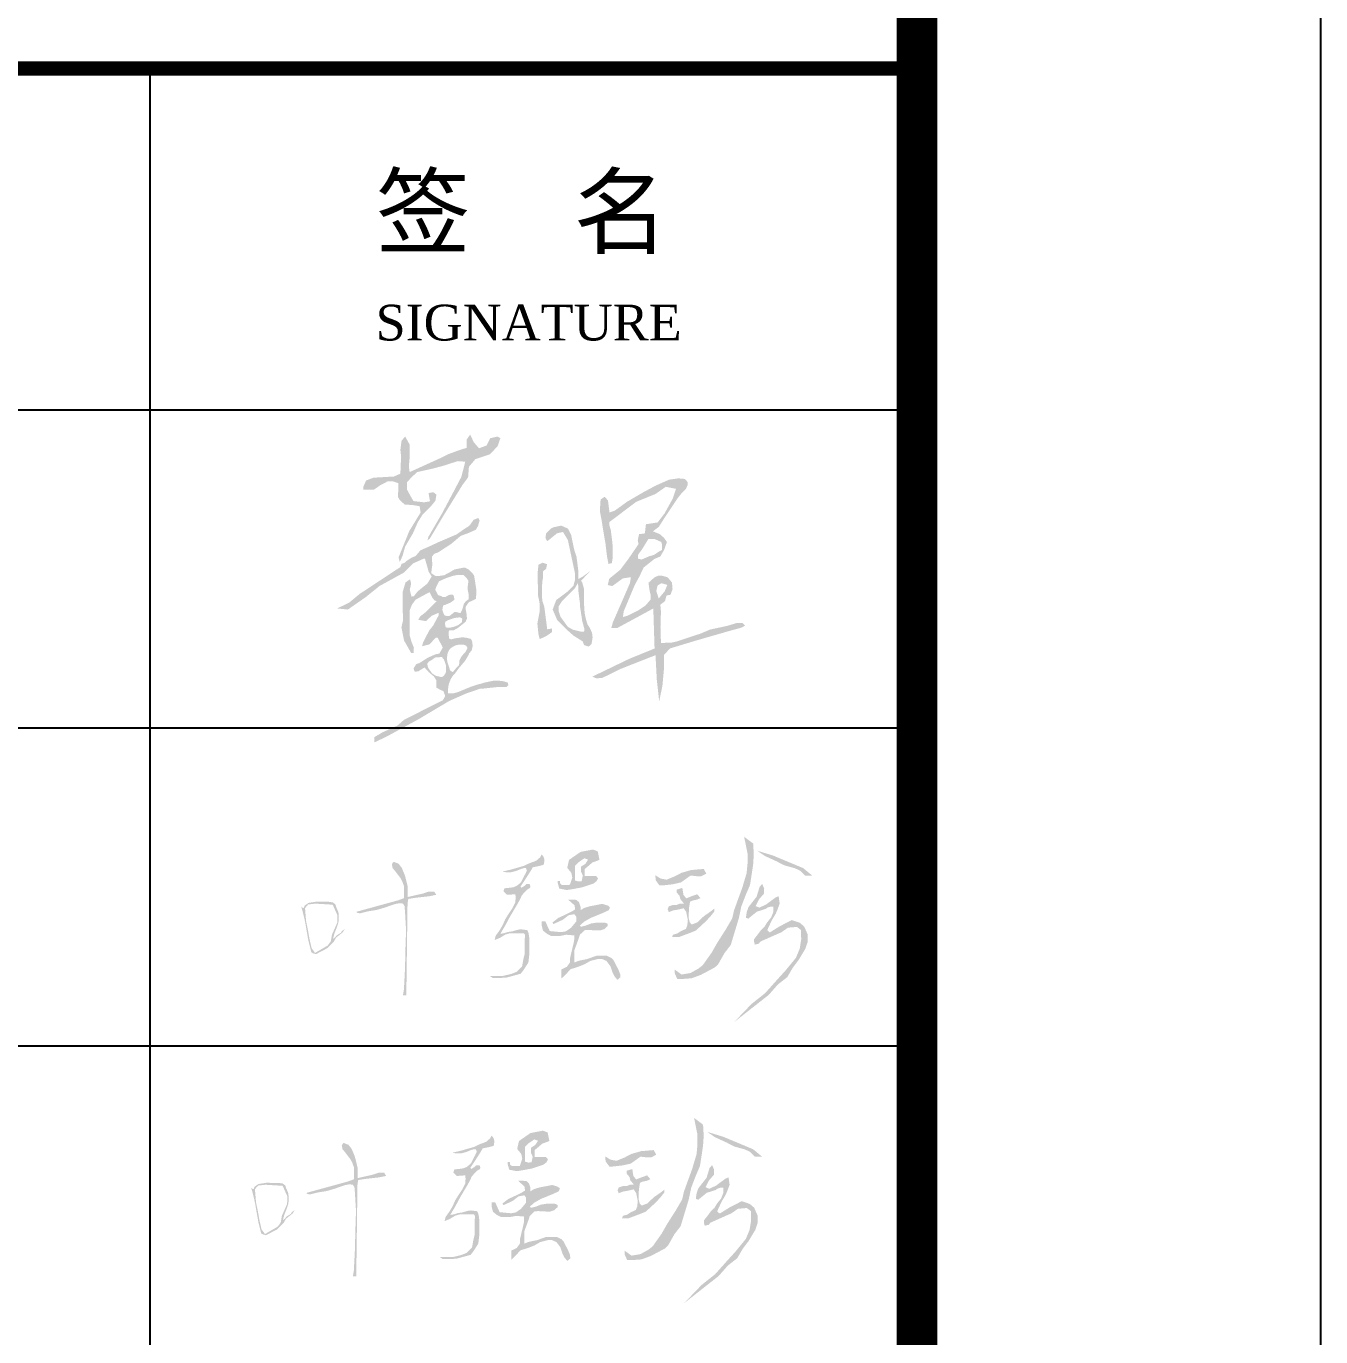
# Model space of a CAD drawing. Extents: x 962303 to 1579583, y -174742 to 224716.
# Drawn here: x 1418624 to 1423433, y -96613 to -91747 of the extents above; entities that cross this region are included whole.
import ezdxf

# ---------------------------------------------------------------- set-up
doc = ezdxf.new("R2010")
doc.units = 0
doc.header["$LTSCALE"] = 1000
doc.header["$MEASUREMENT"] = 0
for name, color, linetype in [('HATCH', 254, 'Continuous'), ('PUB_TEXT', 7, 'Continuous'), ('PUB_TITLE', 4, 'Continuous')]:
    doc.layers.add(name, color=color, linetype=linetype)
doc.styles.add('GHF', font='times.ttf')
doc.styles.add('STYLE1', font='simhei.ttf', dxfattribs={"width": 0.8})

msp = doc.modelspace()

# ---------------------------------------------------------------- hatches: boundary and pattern name
at = {"layer": 'HATCH'}
h = msp.add_hatch(color=256, dxfattribs=at)
h.paths.add_polyline_path([(1420964.8, -93843.7), (1420973.7, -93871.5), (1420995.8, -93844.8), (1421005.8, -93821.1), (1420983.7, -93814.8), (1420969.5, -93823.2)], flags=16)
h.paths.add_polyline_path([(1420959.1, -93650.8), (1420935.8, -93649.9), (1420911.6, -93689.3), (1420896.4, -93709.9), (1420896.4, -93723.3), (1420909.8, -93726.9), (1420922.4, -93721.5), (1420938.9, -93714.4), (1420955.5, -93709.9), (1420976.1, -93696.4), (1420985.9, -93691.1), (1420985.9, -93670.5), (1420983.2, -93661.6)], flags=16)
h.paths.add_polyline_path([(1420810.1, -93545.5), (1420790.9, -93552.2), (1420785.3, -93507.8), (1420773, -93493.6), (1420757.8, -93504), (1420755, -93546.5), (1420761.6, -93581.5), (1420769.2, -93628.8), (1420775.8, -93666.6), (1420781.5, -93714.8), (1420787.1, -93743.2), (1420799.4, -93740.3), (1420803.2, -93718.6), (1420803.2, -93681.7), (1420800.4, -93654.3), (1420795.7, -93617.4), (1420790, -93597.6), (1420790.9, -93587.2), (1420890.3, -93512.5), (1420962.1, -93483.2), (1421000, -93456.7), (1421037.8, -93464.3), (1421025.5, -93501.2), (1420995.2, -93556), (1420969.7, -93589.1), (1420926.2, -93595.7), (1420922.4, -93629.7), (1420900.7, -93632.6), (1420895.9, -93655.2), (1420898.8, -93669.4), (1420861.9, -93723.3), (1420830.7, -93764.9), (1420790, -93798), (1420784.3, -93821.6), (1420801.3, -93825.4), (1420840.1, -93797), (1420870.4, -93792.3), (1420866.6, -93815), (1420803.2, -93960.6), (1420797.6, -93981.3), (1420819.3, -93981.3), (1420953.6, -93908.6), (1420958.3, -94057.2), (1420864.6, -94095.3), (1420742.7, -94154.1), (1420727.1, -94161.6), (1420741.8, -94167.9), (1420763.8, -94166.5), (1420832.5, -94132.8), (1420961.8, -94082), (1420966.6, -94172.7), (1420975.5, -94253.3), (1420987.4, -94196.2), (1420993.8, -94127.1), (1420993.8, -94080.8), (1421015.4, -94057), (1421111.5, -94027.9), (1421231.3, -93993.4), (1421282, -93979.4), (1421294.9, -93971.8), (1421284.1, -93962.1), (1421264.7, -93962.1), (1421229.1, -93972.9), (1421164.4, -93986.9), (1421128.7, -94002), (1421085.6, -94016), (1421040.2, -94031.1), (1421020.8, -94035.5), (1420982, -94036.5), (1420980.3, -93977.2), (1420982, -93920.1), (1420979.8, -93894.2), (1420997.1, -93881.2), (1421002.5, -93860.7), (1421017.6, -93857.5), (1421025.1, -93837), (1421023, -93812.2), (1421006.8, -93792.8), (1420984.1, -93786.3), (1420973.3, -93786.3), (1420958.2, -93792.8), (1420935.6, -93813.3), (1420939.9, -93842.4), (1420944.2, -93860.7), (1420944.2, -93874.8), (1420924.8, -93897.4), (1420898.9, -93914.7), (1420861.1, -93934.1), (1420840.6, -93940.6), (1420843.8, -93919), (1420884.3, -93822.2), (1420902.9, -93788), (1420917.6, -93756.6), (1420958.8, -93723.8), (1420979.1, -93716.1), (1420994.5, -93689.7), (1421004.2, -93661.6), (1420992.8, -93645.8), (1420977.8, -93632.6), (1420952.3, -93622), (1420974.3, -93605.3), (1420992.6, -93576.4), (1421019.9, -93535.5), (1421043.4, -93500), (1421056.9, -93482.9), (1421074.7, -93464.4), (1421081.1, -93450.2), (1421081.1, -93438.9), (1421070.4, -93427.5), (1421047, -93425.4), (1421012.1, -93430.3), (1420986.5, -93441.7), (1420960.9, -93453.1), (1420916.1, -93477.2), (1420890.5, -93492.2), (1420856.6, -93511.9), (1420827.9, -93532.7)])
h.paths.add_polyline_path([(1420673.1, -93814.6), (1420662.1, -93833.8), (1420630.7, -93865.2), (1420613.9, -93882), (1420602.2, -93900.4), (1420602.2, -93919.5), (1420609, -93939.6), (1420624.5, -93960.8), (1420636.1, -93976.7), (1420654.5, -93987.2), (1420683.9, -93994.4), (1420696.3, -93994.4), (1420697.9, -93985.6), (1420689.6, -93955.1), (1420687.5, -93940.7), (1420682.9, -93911.2), (1420681.3, -93902.4), (1420681.3, -93890.5), (1420678.8, -93872.5), (1420675.7, -93846.6), (1420675.7, -93830.6)], flags=16)
h.paths.add_polyline_path([(1420558.7, -93658.8), (1420567.2, -93652.9), (1420596.2, -93629.3), (1420618.2, -93624.6), (1420636.2, -93654.4), (1420648.8, -93713.2), (1420662.9, -93779.1), (1420662.9, -93801.8), (1420657, -93824.3), (1420634.9, -93846.1), (1420593.1, -93877.1), (1420579.8, -93912.3), (1420596.2, -93950.8), (1420629.2, -93984.5), (1420657.4, -94009.5), (1420691.2, -94030.7), (1420696.4, -94044.3), (1420713.5, -94050), (1420724.3, -94040.5), (1420728.1, -94016.4), (1420726.2, -93999.3), (1420718.6, -93982.2), (1420709, -93967.7), (1420702.7, -93945.5), (1420698.9, -93927.7), (1420697, -93907.4), (1420696.4, -93887.2), (1420696.4, -93859.9), (1420696.4, -93836.5), (1420690, -93813), (1420684.9, -93805.4), (1420697.6, -93792.7), (1420719.8, -93769.6), (1420689.2, -93791.7), (1420675.3, -93798.7), (1420674.8, -93767.4), (1420668.5, -93717.3), (1420660.2, -93692), (1420652.6, -93655.9), (1420648.8, -93636.8), (1420636.8, -93612), (1420611.3, -93600.9), (1420581.3, -93607.4), (1420571.4, -93613.2), (1420555.8, -93628.8), (1420553, -93645.6)])
h.paths.add_polyline_path([(1420548.7, -93902), (1420559.5, -93985.9), (1420576.7, -93982.8), (1420576.7, -93996.8), (1420554.9, -94011.6), (1420531.5, -94022.4), (1420526.9, -94003.8), (1420523, -93964.1), (1420531.5, -93919.1), (1420530.8, -93886.4), (1420525.3, -93860.8), (1420524.5, -93808.7), (1420524.5, -93771.4), (1420526.9, -93746.5), (1420542.4, -93738.7), (1420558.8, -93744.2), (1420555.6, -93761.3), (1420544, -93770.6), (1420544, -93792.4), (1420540.9, -93811.8), (1420540.1, -93846.8), (1420540.9, -93878.6)])
h.paths.add_polyline_path([(1420219.2, -94132.2), (1420208.7, -94144.9), (1420198.7, -94138.4), (1420195.8, -94128.8), (1420192.4, -94118.4), (1420189.1, -94108.4), (1420187.3, -94098.6), (1420187.3, -94091.8), (1420188.3, -94081.4), (1420189.9, -94074), (1420194.4, -94064.2), (1420198.1, -94058.5), (1420206.3, -94052.4), (1420215.4, -94047.3), (1420224.4, -94043.8), (1420241.6, -94042.4), (1420246.5, -94042.4), (1420254.1, -94044.5), (1420258.5, -94046.7), (1420263.2, -94054.7), (1420260.1, -94062.1), (1420255.9, -94070.8), (1420248, -94078.3), (1420240.4, -94087.9), (1420232.9, -94103.1), (1420232.9, -94112.8), (1420231.1, -94120.1)], flags=16)
h.paths.add_polyline_path([(1420176, -94098.7), (1420168.4, -94088.7), (1420143.2, -94090.6), (1420132.3, -94098.7), (1420120.9, -94105.3), (1420113.8, -94112.9), (1420116.6, -94127.6), (1420122.3, -94136.2), (1420131.4, -94149), (1420144.2, -94158), (1420167.5, -94163.7), (1420175.5, -94158.5), (1420182.7, -94147.1), (1420184.1, -94132.4), (1420183.1, -94118.6)], flags=16)
h.paths.add_polyline_path([(1420223.9, -93942.6), (1420211.8, -93944.7), (1420191, -93952.1), (1420181, -93957.6), (1420179.8, -93965.9), (1420182.3, -93978.8), (1420195.6, -93980.4), (1420211, -93977.1), (1420228, -93970.9), (1420242.6, -93959.6), (1420243.9, -93946.3), (1420236, -93941.3)], flags=16)
h.paths.add_polyline_path([(1420171.6, -93866.5), (1420168.3, -93863.6), (1420154.1, -93858.7), (1420143.5, -93838.8), (1420147.8, -93826.8), (1420157.7, -93807.7), (1420182.5, -93796.4), (1420209.4, -93787.2), (1420228.5, -93783.6), (1420249.7, -93784.9), (1420258.4, -93793.6), (1420266.8, -93805.7), (1420264.6, -93823.5), (1420264.6, -93841.4), (1420267.6, -93856.3), (1420268.3, -93868), (1420267.2, -93874.6), (1420256.3, -93882.2), (1420250.1, -93891.3), (1420247.1, -93901.2), (1420244.2, -93911.4), (1420240.9, -93918.7), (1420237.3, -93925.6), (1420218.3, -93921.2), (1420215.8, -93921.2), (1420196.4, -93936.5), (1420186.9, -93936.5), (1420178.2, -93934.3), (1420173.4, -93924.5), (1420170.2, -93914.3), (1420170.9, -93905.2), (1420174.5, -93895.7), (1420179.3, -93895.7), (1420200.1, -93886.6), (1420205.9, -93882.6), (1420214.2, -93876.9), (1420213.9, -93870.2), (1420213.2, -93864.7), (1420209.6, -93857.4), (1420204.5, -93857.1), (1420199, -93857.1), (1420191, -93860), (1420180, -93866.5)], flags=16)
h.paths.add_polyline_path([(1420018.6, -93742.8), (1420013.9, -93754.8), (1419863.2, -93854.2), (1419823.1, -93887.3), (1419778.9, -93908.4), (1419819, -93912.4), (1419884.3, -93867.2), (1419936.5, -93825.1), (1420027.9, -93774.9), (1420060.1, -93741.8), (1420100.2, -93723.7), (1420105.3, -93723.7), (1420119.3, -93772.9), (1420130.4, -93789.9), (1420114.3, -93816), (1420078.2, -93845.1), (1420064.1, -93863.2), (1420055.1, -93864.2), (1420049, -93839.1), (1420054.1, -93816), (1420050, -93800), (1420033, -93812), (1420022.9, -93846.1), (1420022.9, -93880.3), (1420022.9, -93919.4), (1420023.9, -93952.5), (1420017.9, -93978.6), (1420027.9, -94027.8), (1420054.1, -94074), (1420063.1, -94074), (1420064.1, -94053.9), (1420055.1, -94031.8), (1420049, -94009.7), (1420048, -93972.6), (1420048, -93952.5), (1420048, -93916.4), (1420057.1, -93894.3), (1420070.1, -93876.3), (1420099.2, -93860.2), (1420122.3, -93848.2), (1420127.5, -93858.1), (1420133.3, -93869.2), (1420141.4, -93879.3), (1420149.5, -93881.3), (1420138.4, -93892.3), (1420124.3, -93905.4), (1420110.3, -93920.4), (1420088.2, -93937.5), (1420080.2, -93950.5), (1420109.3, -93955.5), (1420130.4, -93935.5), (1420156.5, -93924.4), (1420156.5, -93933.5), (1420135.4, -93972.6), (1420122.3, -93988.7), (1420107.3, -94016.8), (1420098.2, -94035.8), (1420094.2, -94048.9), (1420122.3, -94041.8), (1420145.4, -94016.8), (1420152.5, -94016.8), (1420171.6, -94053.9), (1420158.5, -94076), (1420144, -94079), (1420116.1, -94091.2), (1420084.2, -94111.5), (1420073.2, -94115), (1420062.8, -94131.2), (1420067.4, -94143.4), (1420081.3, -94141.6), (1420098.2, -94130.6), (1420104, -94127.7), (1420119.6, -94145.1), (1420138.8, -94161.3), (1420147.5, -94175.3), (1420147.5, -94202.5), (1420163.7, -94211.2), (1420173.8, -94215.2), (1420180.4, -94233.4), (1420172.4, -94248.7), (1420027.5, -94322.1), (1420002.3, -94343.9), (1419948.5, -94367.9), (1419917.5, -94386.2), (1419917.5, -94405.7), (1419963.4, -94384), (1420081.4, -94319.8), (1420166.2, -94269.4), (1420194.8, -94252.3), (1420225.8, -94238.5), (1420262.4, -94222.5), (1420291.1, -94213.3), (1420309.4, -94206.5), (1420317.4, -94206.5), (1420370.2, -94200.7), (1420409.1, -94199.6), (1420415.3, -94193.4), (1420413.1, -94183.9), (1420402.7, -94180.3), (1420388.9, -94177.5), (1420370.5, -94176.3), (1420358.3, -94177.2), (1420327, -94183.6), (1420310.2, -94188.8), (1420301.3, -94190.7), (1420278.6, -94198.3), (1420263.9, -94204.1), (1420255, -94207.8), (1420245.8, -94211.5), (1420243, -94212.6), (1420235.1, -94216.1), (1420225, -94220.1), (1420212.7, -94223.1), (1420202.6, -94223.1), (1420190.4, -94223.1), (1420190.7, -94212.4), (1420192.8, -94195), (1420195.3, -94185.2), (1420200.5, -94172.6), (1420206.3, -94161.6), (1420219.2, -94146.9), (1420229.3, -94132.5), (1420253.8, -94103.7), (1420266.3, -94083), (1420269.6, -94075.4), (1420278.8, -94064), (1420282.6, -94048.2), (1420281, -94031.9), (1420276.6, -94021.6), (1420256.5, -94016.7), (1420244, -94015.6), (1420217.3, -94019.4), (1420202.6, -94023.2), (1420195.5, -94020.5), (1420192.8, -94003.1), (1420193.4, -93993.8), (1420196.1, -93990), (1420211.9, -93989.5), (1420226.2, -93982.1), (1420247.8, -93964.8), (1420256.4, -93957.8), (1420261.5, -93945.6), (1420259.5, -93926.4), (1420256, -93908.4), (1420256, -93902.9), (1420268.2, -93885.3), (1420282.1, -93879.3), (1420295.4, -93872.4), (1420295.9, -93836.9), (1420290.4, -93800.9), (1420287.5, -93784.7), (1420276.1, -93771.8), (1420267.3, -93763.5), (1420254.4, -93757), (1420249, -93757), (1420215.4, -93763.5), (1420197.7, -93773.8), (1420176.5, -93785.2), (1420155.2, -93788.1), (1420144.9, -93788.1), (1420128.6, -93777.3), (1420132.7, -93745.7), (1420130.9, -93716), (1420140.3, -93705.4), (1420154, -93700.5), (1420202.5, -93669), (1420238, -93639.1), (1420267.9, -93628), (1420294.4, -93616.1), (1420302.8, -93601.5), (1420308.3, -93581.3), (1420303.5, -93572.3), (1420286.1, -93579.2), (1420276.3, -93593.2), (1420269.3, -93602.2), (1420252.6, -93612.6), (1420222.7, -93633.5), (1420188.5, -93648.1), (1420155.8, -93662.1), (1420123.1, -93677.4), (1420088.2, -93692.7), (1420070.8, -93713.6), (1420054.8, -93720.5), (1420037.4, -93731.7), (1420030.4, -93738.6)])
h.paths.add_polyline_path([(1419915.1, -93467.6), (1419902.5, -93467.2), (1419876.9, -93467.2), (1419876.9, -93455.5), (1419886.7, -93433.4), (1419913.6, -93423), (1419990, -93418.5), (1420014, -93408), (1420015.5, -93370.6), (1420017, -93346.6), (1420014, -93319.7), (1420018.5, -93285.2), (1420032, -93270.3), (1420048.5, -93300.2), (1420048.5, -93348.1), (1420045.5, -93381), (1420048.5, -93402), (1420160.8, -93351.1), (1420190.8, -93336.1), (1420231.2, -93321.2), (1420259.7, -93312.2), (1420259.7, -93282.2), (1420273.2, -93262.8), (1420286.7, -93291.2), (1420306.2, -93313.7), (1420334.6, -93303.2), (1420348.1, -93276.2), (1420375.1, -93270.3), (1420385.6, -93276.2), (1420375.1, -93306.2), (1420346.6, -93336.1), (1420292.7, -93354.1), (1420268.7, -93382.5), (1420265.7, -93421.5), (1420244.7, -93449.9), (1420174.3, -93563.7), (1420123.4, -93649), (1420114.4, -93655.8), (1420118.2, -93642.3), (1420169.2, -93554.8), (1420209.6, -93478.8), (1420240.4, -93420.2), (1420246.2, -93398), (1420254.9, -93363.4), (1420227, -93361.5), (1420173.1, -93378.8), (1420133.6, -93389.4), (1420076.8, -93401.9), (1420055.6, -93421.1), (1420038.3, -93440.4), (1420038.3, -93466.3), (1420050.8, -93489.4), (1420062.4, -93509.6), (1420094.1, -93513.5), (1420101.8, -93514.4), (1420124, -93510.6), (1420118.6, -93479.9), (1420136.6, -93476.8), (1420148, -93485.6), (1420144.2, -93508.6), (1420125.9, -93530.8), (1420096.1, -93560.6), (1420078.7, -93588.5), (1420060.5, -93629.8), (1420031.6, -93678.9), (1420022, -93713.5), (1420011.4, -93736.6), (1420007.5, -93718.3), (1420047, -93621.2), (1420089.3, -93551.9), (1420085.5, -93528.8), (1420056.6, -93524), (1420030.6, -93523.1), (1420011.4, -93505.8), (1420004.6, -93493.3), (1420006.6, -93466.3), (1420006.6, -93443.2), (1419986.3, -93436.5), (1419967.1, -93436.5), (1419939.2, -93450.9), (1419928.6, -93458.6)])
h = msp.add_hatch(color=256, dxfattribs=at)
h.paths.add_polyline_path([(1420404.8, -94887.6), (1420408.6, -94888.3), (1420426, -94887.8), (1420442.4, -94883.6), (1420463.7, -94875.3), (1420472.8, -94872.6), (1420480.3, -94872.6), (1420484.1, -94882), (1420477.3, -94895.7), (1420472, -94905.8), (1420463.5, -94923.2), (1420455.6, -94931.1), (1420446.1, -94938.5), (1420433.4, -94943.8), (1420421.3, -94945.4), (1420400.6, -94947.5), (1420397, -94958.6), (1420410.2, -94971.8), (1420441.3, -94969.7), (1420442.2, -94983), (1420440.8, -94999.8), (1420430.8, -95020.4), (1420418.1, -95039.4), (1420403.8, -95062.1), (1420393.8, -95084.8), (1420381.1, -95105.9), (1420367.9, -95123.9), (1420364.2, -95139.7), (1420384.3, -95131.3), (1420404.4, -95119.1), (1420419.1, -95114.9), (1420451.9, -95114.9), (1420458.8, -95114.4), (1420473, -95114.4), (1420477.6, -95121.3), (1420475.6, -95139.2), (1420475.6, -95174.4), (1420475.6, -95191.7), (1420470.9, -95211), (1420466.3, -95236.9), (1420446.3, -95257.5), (1420426.4, -95265.4), (1420395.8, -95272.8), (1420374.5, -95272.8), (1420345.9, -95272.8), (1420357.9, -95280.7), (1420383.2, -95280.7), (1420409.8, -95278.7), (1420461, -95264.8), (1420472.3, -95250.2), (1420480.2, -95237.5), (1420489.6, -95222.9), (1420493.5, -95189), (1420493.5, -95139.2), (1420492.2, -95125.9), (1420489.6, -95112), (1420484.9, -95102.7), (1420463, -95100), (1420453, -95100.7), (1420430.4, -95107.3), (1420412.4, -95110), (1420400.5, -95114), (1420385.8, -95116.6), (1420392.5, -95104), (1420403.1, -95086.7), (1420419.7, -95055.5), (1420448.3, -95007), (1420457.6, -94990.4), (1420465.6, -94973.1), (1420471.6, -94966.4), (1420485.6, -94951.8), (1420494.2, -94947.2), (1420497.5, -94941.2), (1420494.2, -94931.9), (1420482.2, -94931.9), (1420475.6, -94938.5), (1420463, -94945.8), (1420460.3, -94941.2), (1420477.7, -94914.8), (1420498.9, -94881.8), (1420505.8, -94869.4), (1420527.3, -94865.1), (1420542.9, -94861.4), (1420547.2, -94858.1), (1420549.4, -94842.6), (1420546.2, -94830.7), (1420538.6, -94821.6), (1420533.3, -94832.3), (1420519.8, -94844.2), (1420510.1, -94848.5), (1420492.4, -94854.9), (1420473.6, -94864), (1420449.4, -94871), (1420426.5, -94877.6), (1420393.7, -94885.4), (1420394.8, -94885.8), (1420396.2, -94886.2), (1420397.5, -94886.6), (1420400.6, -94887.2), (1420401.7, -94887.2)])
h.paths.add_polyline_path([(1419851.2, -95035.1), (1419855.2, -95033.5), (1419946.5, -95008.4), (1420005.4, -94992.3), (1420027.2, -94984.2), (1420027.2, -94966.3), (1420028, -94941.3), (1420020.9, -94921.6), (1420014.6, -94910), (1420003, -94894.7), (1419993.8, -94882.8), (1419985, -94872.4), (1419982.4, -94858), (1419988.6, -94849.1), (1420007.4, -94856.2), (1420019.1, -94871.5), (1420030.7, -94899.2), (1420035.2, -94917.1), (1420041.3, -94941.5), (1420041.3, -94971.7), (1420041.5, -94979.8), (1420077.3, -94971.7), (1420098.3, -94967), (1420118.5, -94960.1), (1420140, -94960.1), (1420147.2, -94971.7), (1420121.2, -94977.1), (1420071.9, -94982.5), (1420043.3, -94986.9), (1420040.6, -95004.8), (1420036.1, -95345), (1420023.6, -95345), (1420027.2, -95323.5), (1420031.2, -95246.5), (1420032.9, -95170.1), (1420035.2, -95102.2), (1420032.3, -95055), (1420031.4, -95036.1), (1420029.3, -95013.4), (1420023.5, -95004.2), (1420011.3, -95002.8), (1419994.9, -95005.7), (1419980.1, -95010.7), (1419955.2, -95019.4), (1419925.8, -95028), (1419893, -95033.2), (1419863.8, -95040.7), (1419854.9, -95038.9), (1419851.6, -95036.3)])
h.paths.add_polyline_path([(1421342.9, -94960.9), (1421348.6, -94942.1), (1421358, -94931.7), (1421365.5, -94947.7), (1421364.6, -94967.5), (1421346.7, -94988.2), (1421333.5, -95013.7), (1421347.6, -95019.3), (1421372.1, -95008), (1421407.9, -94981.6), (1421419.2, -94976.9), (1421423, -95004.3), (1421416.4, -95023.1), (1421408.9, -95041), (1421393.8, -95066.4), (1421376.8, -95103.1), (1421386.3, -95111.6), (1421424, -95088.1), (1421468.2, -95065.5), (1421498.4, -95075.8), (1421514.4, -95090), (1421527.6, -95120.1), (1421527.6, -95145.5), (1421518.2, -95172.8), (1421493.7, -95213.3), (1421471.1, -95243.5), (1421451.3, -95277.4), (1421416.4, -95304.7), (1421382.5, -95343.3), (1421342.9, -95374.4), (1421311.6, -95398.9), (1421254.3, -95444), (1421318.4, -95377.2), (1421369.3, -95336.7), (1421416.4, -95284), (1421444.7, -95252.9), (1421483.3, -95205.8), (1421497.5, -95171.9), (1421503.1, -95137), (1421502.2, -95102.2), (1421487.1, -95090.9), (1421454.1, -95093.7), (1421429.6, -95110.7), (1421412.6, -95118.2), (1421370.2, -95137), (1421352.1, -95145.1), (1421345.7, -95153), (1421330.7, -95156.8), (1421327.4, -95143.7), (1421327.4, -95137), (1421340.1, -95121), (1421354.2, -95102.2), (1421366.5, -95090.9), (1421375.9, -95074.9), (1421391.9, -95055.1), (1421399.5, -95035.3), (1421399.5, -95015.6), (1421389.1, -95015.6), (1421376.8, -95019.3), (1421371.2, -95024), (1421338.2, -95034.4), (1421317.5, -95051.3), (1421306.9, -95060), (1421297.7, -95057), (1421300.5, -95036.3), (1421307.1, -95017.4), (1421324.1, -94995.8), (1421337.4, -94978.7)])
h.paths.add_polyline_path([(1421368.5, -94827.7), (1421339.6, -94808), (1421366.2, -94816.1), (1421399, -94826.1), (1421447.1, -94846.2), (1421510.1, -94872.4), (1421544.2, -94900.5), (1421517.6, -94900.5), (1421499.1, -94882), (1421478.3, -94872.7), (1421440.2, -94862.3), (1421411.3, -94847.3)])
h.paths.add_polyline_path([(1421324.6, -94781.5), (1421291, -94756.1), (1421303.8, -94818.4), (1421303.8, -94854.3), (1421300.3, -94891.2), (1421284.1, -94945.5), (1421270.2, -94983.6), (1421253.4, -95029.9), (1421247.1, -95058.7), (1421222.8, -95100.3), (1421190.5, -95151.1), (1421170.8, -95185.8), (1421137.3, -95233.1), (1421121.1, -95245.8), (1421092.2, -95262), (1421058.7, -95267.8), (1421033.3, -95249.3), (1421033.3, -95263.2), (1421042.5, -95284), (1421064.5, -95284), (1421095.7, -95281.7), (1421130.4, -95268.9), (1421182.4, -95241.2), (1421193.9, -95230.8), (1421218.2, -95188.1), (1421241.3, -95158.1), (1421271.4, -95058.7), (1421280.6, -95014.8), (1421298, -94969.8), (1421313, -94935.1), (1421319.9, -94890.1), (1421324.6, -94858.9), (1421326.9, -94821.9)])
h.paths.add_polyline_path([(1421067.6, -95004.3), (1421054.3, -94988), (1421051.3, -94975.8), (1421041, -94963.5), (1421041, -94952.3), (1421061.5, -94946.1), (1421065.6, -94971.7), (1421075.8, -94984.9), (1421096.2, -94976.8), (1421116.7, -94969.6), (1421128.9, -94983.9), (1421114.6, -94990), (1421099.3, -94993.1), (1421090.1, -94997.2), (1421086, -95022.7), (1421085, -95057.4), (1421089.1, -95073.8), (1421095.2, -95080.9), (1421099.3, -95080.9), (1421117.7, -95073.8), (1421141.2, -95051.3), (1421171.8, -95029.9), (1421180, -95022.7), (1421180, -95034), (1421168.8, -95048.2), (1421150.4, -95068.7), (1421123.8, -95093.2), (1421111.5, -95104.5), (1421089.1, -95113.6), (1421048.2, -95128.9), (1421039, -95128.9), (1421023.7, -95128.9), (1421026.7, -95119.7), (1421042.1, -95115.6), (1421056.4, -95106.4), (1421074.8, -95098.3), (1421079.9, -95085), (1421081.9, -95064.6), (1421075.8, -95035), (1421066.6, -95021.7), (1421053.3, -95024.8), (1421045.3, -95026.6), (1421026.7, -95029.9), (1421011.4, -95036), (1421006.9, -95024.7), (1421011.4, -95014.6), (1421026.7, -95009.4), (1421040, -95009.4), (1421053.3, -95004.3)])
h.paths.add_polyline_path([(1421070.7, -94915.5), (1421056.4, -94925.7), (1421024.7, -94932.9), (1420986.9, -94937), (1420976.7, -94937), (1420962.4, -94917.6), (1420961.3, -94899.2), (1420980.8, -94911.4), (1421003.2, -94915.5), (1421032.9, -94903.3), (1421058.4, -94890), (1421094.2, -94879.8), (1421141.2, -94875.7), (1421150.4, -94893), (1421132.3, -94902.6), (1421114.6, -94902.6), (1421092.1, -94900.2)])
h.paths.add_polyline_path([(1420579, -95074.3), (1420582.8, -95080.3), (1420617.2, -95064.5), (1420638.9, -95047.6), (1420660.6, -95043.6), (1420667.1, -95052.5), (1420667.1, -95071), (1420647.8, -95094.3), (1420629.2, -95107.2), (1420611.5, -95110.4), (1420568.9, -95106.4), (1420560, -95087.1), (1420552.8, -95070.2), (1420539.1, -95070.2), (1420539.1, -95085.4), (1420543.9, -95104.8), (1420559.2, -95116.8), (1420572.9, -95124.1), (1420609.1, -95124.1), (1420630, -95120), (1420659.8, -95122.5), (1420659.8, -95138.5), (1420658.2, -95148.2), (1420654.2, -95165.1), (1420644.5, -95206.1), (1420644.5, -95222.2), (1420632.5, -95239.1), (1420612.3, -95248.8), (1420612.3, -95266.5), (1420612.3, -95282.6), (1420628.4, -95267.3), (1420646.2, -95248), (1420674.3, -95239.1), (1420698.5, -95229.5), (1420719.4, -95217.4), (1420747.6, -95210.2), (1420763.7, -95210.2), (1420779.8, -95217.4), (1420794.3, -95236.7), (1420803.2, -95262.5), (1420809.6, -95274.5), (1420820.1, -95287.4), (1420831.1, -95278.4), (1420830.5, -95265.7), (1420823.3, -95248), (1420813.6, -95229.5), (1420805.6, -95214.2), (1420799.1, -95206.9), (1420781.4, -95198.1), (1420762.1, -95198.1), (1420742, -95198.1), (1420708.2, -95210.2), (1420676.8, -95216.6), (1420660.6, -95223), (1420660.6, -95198.9), (1420660.6, -95177.2), (1420675.1, -95137.7), (1420680.8, -95120), (1420698.5, -95103.1), (1420712.2, -95102.3), (1420743.6, -95103.9), (1420756.5, -95103.9), (1420771.8, -95099.1), (1420784.6, -95087.1), (1420784.6, -95079.8), (1420774.2, -95075), (1420761.3, -95075), (1420743.6, -95075), (1420722.6, -95078.2), (1420704.1, -95085.4), (1420684.8, -95090.3), (1420680.8, -95086.2), (1420696.1, -95071.8), (1420721.8, -95057.3), (1420766.9, -95038.8), (1420787.9, -95029.1), (1420792.7, -95018.7), (1420786.3, -95012.2), (1420765.3, -95005.8), (1420762.1, -95005.8), (1420716.2, -95014.6), (1420695.3, -95021.1), (1420683.2, -95029.1), (1420683.2, -95015.4), (1420677.6, -94999.3), (1420667.9, -94990.5), (1420653.4, -94989.7), (1420637.3, -94989.7), (1420651.8, -95002.6), (1420661.1, -95010.9), (1420663.1, -95025.9), (1420651.8, -95033.1), (1420627.6, -95045.2), (1420601.1, -95057.3), (1420583.4, -95071)])
h.paths.add_polyline_path([(1420711.4, -94841), (1420697.3, -94836.1), (1420674, -94852.3), (1420662.7, -94864.3), (1420662.7, -94878.4), (1420662.7, -94899.5), (1420662.7, -94918.6), (1420675.4, -94922.1), (1420687.4, -94921.4), (1420691.7, -94900.2), (1420685.3, -94886.1), (1420685.3, -94867.1), (1420701.6, -94856.5)], flags=16)
h.paths.add_polyline_path([(1420633.8, -94935.5), (1420643.8, -94934.3), (1420652.6, -94907.9), (1420649.3, -94890.4), (1420634, -94871.7), (1420640.5, -94842.1), (1420683.4, -94812.4), (1420729.5, -94803.6), (1420747.1, -94810.2), (1420753.7, -94842.1), (1420727.3, -94851.9), (1420698.8, -94876.1), (1420698.8, -94901.3), (1420740.5, -94901.3), (1420748.2, -94910.1), (1420742.7, -94921.1), (1420731.7, -94929.9), (1420688.9, -94944.1), (1420653.7, -94950.7), (1420631.8, -94954), (1420604.3, -94948.5), (1420598.8, -94928.8), (1420598.8, -94920), (1420607, -94920.7), (1420607, -94929.1), (1420614.8, -94935.5)])
h.paths.add_polyline_path([(1419645.1, -95015.7), (1419648.8, -95025.6), (1419656.8, -95056.8), (1419661.4, -95079.5), (1419665.9, -95106.2), (1419672.5, -95143), (1419683.1, -95185.3), (1419689.6, -95188.9), (1419700.7, -95191.9), (1419743.1, -95169.7), (1419765.8, -95147), (1419774.9, -95130.9), (1419799.6, -95111.3), (1419807.7, -95098.6), (1419797.3, -95106), (1419792.8, -95113.1), (1419777.2, -95122.5), (1419772, -95129.3), (1419763.6, -95135.5), (1419768.8, -95116), (1419777.9, -95093), (1419783.7, -95075.5), (1419785.3, -95059), (1419784, -95036.7), (1419775.6, -95017.3), (1419772.7, -95007.2), (1419762.6, -94999.8), (1419746.1, -94997.5), (1419721.1, -94997.5), (1419702, -94997.2), (1419672.9, -95001.7), (1419658, -95012.1), (1419655.9, -95019.1), (1419654.2, -95020.7), (1419649.3, -95019.1)])
h.paths.add_polyline_path([(1419671.5, -95007.4), (1419659.8, -95021.1), (1419663.7, -95069.1), (1419670.5, -95102.4), (1419676.4, -95135.7), (1419684.3, -95169.9), (1419697, -95187.5), (1419744, -95160.1), (1419755.8, -95144.5), (1419759.7, -95120), (1419779.3, -95076), (1419780.2, -95047.6), (1419762.6, -95008.4), (1419698.9, -95004.5)], flags=16)
h = msp.add_hatch(color=256, dxfattribs=at)
h.paths.add_polyline_path([(1420218.8, -95931.4), (1420222.6, -95932.2), (1420240, -95931.7), (1420256.4, -95927.4), (1420277.7, -95919.1), (1420286.8, -95916.4), (1420294.3, -95916.5), (1420298.1, -95925.8), (1420291.3, -95939.6), (1420286, -95949.6), (1420277.5, -95967), (1420269.6, -95975), (1420260.1, -95982.4), (1420247.4, -95987.6), (1420235.2, -95989.2), (1420214.6, -95991.3), (1420210.9, -96002.4), (1420224.1, -96015.6), (1420255.3, -96013.5), (1420256.2, -96026.8), (1420254.8, -96043.6), (1420244.8, -96064.2), (1420232.1, -96083.2), (1420217.8, -96105.9), (1420207.8, -96128.6), (1420195.1, -96149.7), (1420181.9, -96167.7), (1420178.2, -96183.5), (1420198.2, -96175.1), (1420218.3, -96162.9), (1420233.1, -96158.7), (1420265.9, -96158.7), (1420272.8, -96158.2), (1420287, -96158.2), (1420291.6, -96165.1), (1420289.6, -96183), (1420289.6, -96218.3), (1420289.6, -96235.5), (1420284.9, -96254.8), (1420280.3, -96280.7), (1420260.3, -96301.3), (1420240.4, -96309.3), (1420209.8, -96316.6), (1420188.5, -96316.6), (1420159.9, -96316.6), (1420171.9, -96324.6), (1420197.1, -96324.6), (1420223.7, -96322.6), (1420274.9, -96308.6), (1420286.2, -96294), (1420294.2, -96281.4), (1420303.5, -96266.8), (1420307.5, -96232.9), (1420307.5, -96183), (1420306.2, -96169.7), (1420303.5, -96155.8), (1420298.9, -96146.5), (1420276.9, -96143.8), (1420267, -96144.5), (1420244.4, -96151.1), (1420226.4, -96153.8), (1420214.4, -96157.8), (1420199.8, -96160.4), (1420206.5, -96147.8), (1420217.1, -96130.5), (1420233.7, -96099.3), (1420262.3, -96050.8), (1420271.6, -96034.2), (1420279.6, -96016.9), (1420285.6, -96010.3), (1420299.5, -95995.7), (1420308.2, -95991), (1420311.5, -95985), (1420308.2, -95975.7), (1420296.2, -95975.7), (1420289.6, -95982.4), (1420276.9, -95989.7), (1420274.2, -95985), (1420291.7, -95958.7), (1420312.8, -95925.6), (1420319.8, -95913.2), (1420341.3, -95908.9), (1420356.9, -95905.2), (1420361.2, -95902), (1420363.4, -95886.4), (1420360.1, -95874.6), (1420352.6, -95865.4), (1420347.2, -95876.2), (1420333.8, -95888), (1420324.1, -95892.3), (1420306.4, -95898.7), (1420287.6, -95907.9), (1420263.4, -95914.9), (1420240.5, -95921.5), (1420207.7, -95929.2), (1420208.8, -95929.7), (1420210.2, -95930), (1420211.5, -95930.4), (1420214.6, -95931), (1420215.6, -95931)])
h.paths.add_polyline_path([(1419665.1, -96078.9), (1419669.1, -96077.3), (1419760.5, -96052.3), (1419819.4, -96036.1), (1419841.1, -96028.1), (1419841.1, -96010.2), (1419842, -95985.1), (1419834.9, -95965.4), (1419828.6, -95953.8), (1419816.9, -95938.6), (1419807.8, -95926.6), (1419799, -95916.2), (1419796.3, -95901.9), (1419802.6, -95892.9), (1419821.4, -95900.1), (1419833.1, -95915.3), (1419844.7, -95943), (1419849.2, -95960.9), (1419855.3, -95985.4), (1419855.3, -96015.5), (1419855.5, -96023.6), (1419891.3, -96015.5), (1419912.2, -96010.8), (1419932.5, -96003.9), (1419954, -96003.9), (1419961.2, -96015.5), (1419935.2, -96020.9), (1419885.9, -96026.3), (1419857.3, -96030.8), (1419854.6, -96048.7), (1419850.1, -96388.8), (1419837.5, -96388.8), (1419841.1, -96367.3), (1419845.1, -96290.4), (1419846.9, -96213.9), (1419849.2, -96146), (1419846.3, -96098.9), (1419845.4, -96079.9), (1419843.3, -96057.3), (1419837.5, -96048.1), (1419825.2, -96046.7), (1419808.9, -96049.5), (1419794.1, -96054.6), (1419769.2, -96063.2), (1419739.8, -96071.8), (1419707, -96077), (1419677.8, -96084.5), (1419668.9, -96082.7), (1419665.6, -96080.1)])
h.paths.add_polyline_path([(1421156.9, -96004.8), (1421162.5, -95985.9), (1421172, -95975.6), (1421179.5, -95991.6), (1421178.6, -96011.4), (1421160.7, -96032.1), (1421147.5, -96057.5), (1421161.6, -96063.2), (1421186.1, -96051.9), (1421221.9, -96025.5), (1421233.2, -96020.8), (1421237, -96048.1), (1421230.4, -96066.9), (1421222.9, -96084.8), (1421207.8, -96110.2), (1421190.8, -96147), (1421200.2, -96155.4), (1421237.9, -96131.9), (1421282.2, -96109.3), (1421312.4, -96119.7), (1421328.4, -96133.8), (1421341.6, -96163.9), (1421341.6, -96189.3), (1421332.2, -96216.7), (1421307.7, -96257.2), (1421285.1, -96287.3), (1421265.3, -96321.2), (1421230.4, -96348.5), (1421196.5, -96387.1), (1421156.9, -96418.2), (1421125.6, -96442.7), (1421068.3, -96487.9), (1421132.4, -96421), (1421183.3, -96380.5), (1421230.4, -96327.8), (1421258.7, -96296.7), (1421297.3, -96249.6), (1421311.4, -96215.7), (1421317.1, -96180.9), (1421316.2, -96146), (1421301.1, -96134.7), (1421268.1, -96137.6), (1421243.6, -96154.5), (1421226.6, -96162), (1421184.2, -96180.9), (1421166.1, -96188.9), (1421159.7, -96196.9), (1421144.6, -96200.6), (1421141.4, -96187.6), (1421141.4, -96180.9), (1421154.1, -96164.9), (1421168.2, -96146), (1421180.4, -96134.7), (1421189.9, -96118.7), (1421205.9, -96098.9), (1421213.4, -96079.2), (1421213.4, -96059.4), (1421203.1, -96059.4), (1421190.8, -96063.2), (1421185.2, -96067.9), (1421152.2, -96078.2), (1421131.4, -96095.2), (1421120.9, -96103.8), (1421111.6, -96100.8), (1421114.5, -96080.1), (1421121.1, -96061.3), (1421138, -96039.6), (1421151.4, -96022.6)])
h.paths.add_polyline_path([(1421182.5, -95871.5), (1421153.6, -95851.9), (1421180.2, -95860), (1421213, -95870), (1421261.1, -95890), (1421324.1, -95916.3), (1421358.2, -95944.3), (1421331.6, -95944.3), (1421313.1, -95925.8), (1421292.3, -95916.6), (1421254.1, -95906.2), (1421225.2, -95891.2)])
h.paths.add_polyline_path([(1421138.5, -95825.3), (1421105, -95799.9), (1421117.7, -95862.3), (1421117.7, -95898.1), (1421114.3, -95935.1), (1421098.1, -95989.3), (1421084.2, -96027.5), (1421067.4, -96073.7), (1421061.1, -96102.5), (1421036.8, -96144.1), (1421004.4, -96195), (1420984.8, -96229.6), (1420951.3, -96277), (1420935.1, -96289.7), (1420906.2, -96305.8), (1420872.7, -96311.6), (1420847.2, -96293.1), (1420847.2, -96307), (1420856.5, -96327.8), (1420878.4, -96327.8), (1420909.7, -96325.5), (1420944.3, -96312.8), (1420996.4, -96285.1), (1421007.9, -96274.7), (1421032.2, -96231.9), (1421055.3, -96201.9), (1421085.4, -96102.5), (1421094.6, -96058.7), (1421112, -96013.6), (1421127, -95978.9), (1421133.9, -95933.9), (1421138.5, -95902.7), (1421140.9, -95865.7)])
h.paths.add_polyline_path([(1420881.6, -96048.2), (1420868.3, -96031.8), (1420865.2, -96019.6), (1420855, -96007.3), (1420855, -95996.1), (1420875.5, -95990), (1420879.5, -96015.5), (1420889.8, -96028.8), (1420910.2, -96020.6), (1420930.6, -96013.5), (1420942.9, -96027.8), (1420928.6, -96033.9), (1420913.3, -96036.9), (1420904.1, -96041), (1420900, -96066.6), (1420899, -96101.3), (1420903, -96117.6), (1420909.2, -96124.8), (1420913.3, -96124.8), (1420931.7, -96117.6), (1420955.2, -96095.1), (1420985.8, -96073.7), (1420994, -96066.6), (1420994, -96077.8), (1420982.7, -96092.1), (1420964.4, -96112.5), (1420937.8, -96137), (1420925.5, -96148.4), (1420903, -96157.4), (1420862.2, -96172.7), (1420853, -96172.7), (1420837.7, -96172.7), (1420840.7, -96163.6), (1420856, -96159.5), (1420870.4, -96150.3), (1420888.7, -96142.1), (1420893.9, -96128.8), (1420895.9, -96108.4), (1420889.8, -96078.8), (1420880.6, -96065.5), (1420867.3, -96068.6), (1420859.3, -96070.4), (1420840.7, -96073.7), (1420825.4, -96079.8), (1420820.9, -96068.6), (1420825.4, -96058.4), (1420840.7, -96053.3), (1420854, -96053.3), (1420867.3, -96048.2)])
h.paths.add_polyline_path([(1420884.7, -95959.3), (1420870.4, -95969.6), (1420838.7, -95976.7), (1420800.9, -95980.8), (1420790.6, -95980.8), (1420776.3, -95961.4), (1420775.3, -95943), (1420794.7, -95955.3), (1420817.2, -95959.3), (1420846.8, -95947.1), (1420872.4, -95933.8), (1420908.2, -95923.6), (1420955.2, -95919.5), (1420964.4, -95936.9), (1420946.2, -95946.5), (1420928.6, -95946.5), (1420906.1, -95944)])
h.paths.add_polyline_path([(1420393, -96118.2), (1420396.8, -96124.1), (1420431.1, -96108.4), (1420452.9, -96091.5), (1420474.6, -96087.4), (1420481.1, -96096.3), (1420481.1, -96114.8), (1420461.7, -96138.1), (1420443.2, -96151), (1420425.5, -96154.2), (1420382.8, -96150.2), (1420374, -96130.9), (1420366.7, -96114), (1420353, -96114), (1420353, -96129.3), (1420357.9, -96148.6), (1420373.2, -96160.7), (1420386.9, -96167.9), (1420423.1, -96167.9), (1420444, -96163.9), (1420473.8, -96166.3), (1420473.8, -96182.4), (1420472.2, -96192), (1420468.2, -96208.9), (1420458.5, -96250), (1420458.5, -96266.1), (1420446.4, -96283), (1420426.3, -96292.6), (1420426.3, -96310.3), (1420426.3, -96326.4), (1420442.4, -96311.1), (1420460.1, -96291.8), (1420488.3, -96283), (1420512.5, -96273.3), (1420533.4, -96261.2), (1420561.6, -96254), (1420577.7, -96254), (1420593.8, -96261.2), (1420608.3, -96280.5), (1420617.1, -96306.3), (1420623.6, -96318.4), (1420634.1, -96331.2), (1420645.1, -96322.3), (1420644.5, -96309.5), (1420637.3, -96291.8), (1420627.6, -96273.3), (1420619.6, -96258), (1420613.1, -96250.8), (1420595.4, -96241.9), (1420576.1, -96241.9), (1420555.9, -96241.9), (1420522.1, -96254), (1420490.7, -96260.4), (1420474.6, -96266.9), (1420474.6, -96242.7), (1420474.6, -96221), (1420489.1, -96181.6), (1420494.8, -96163.9), (1420512.5, -96147), (1420526.2, -96146.2), (1420557.6, -96147.8), (1420570.4, -96147.8), (1420585.7, -96143), (1420598.6, -96130.9), (1420598.6, -96123.6), (1420588.2, -96118.8), (1420575.3, -96118.8), (1420557.6, -96118.8), (1420536.6, -96122), (1420518.1, -96129.3), (1420498.8, -96134.1), (1420494.8, -96130.1), (1420510.1, -96115.6), (1420535.8, -96101.1), (1420580.9, -96082.6), (1420601.8, -96073), (1420606.7, -96062.5), (1420600.2, -96056.1), (1420579.3, -96049.6), (1420576.1, -96049.6), (1420530.2, -96058.5), (1420509.3, -96064.9), (1420497.2, -96073), (1420497.2, -96059.3), (1420491.5, -96043.2), (1420481.9, -96034.3), (1420467.4, -96033.5), (1420451.3, -96033.5), (1420465.8, -96046.4), (1420475.1, -96054.7), (1420477, -96069.7), (1420465.8, -96077), (1420441.6, -96089), (1420415, -96101.1), (1420397.3, -96114.8)])
h.paths.add_polyline_path([(1420525.4, -95884.8), (1420511.3, -95879.9), (1420488, -95896.1), (1420476.7, -95908.1), (1420476.7, -95922.2), (1420476.7, -95943.4), (1420476.7, -95962.4), (1420489.4, -95965.9), (1420501.4, -95965.2), (1420505.7, -95944.1), (1420499.3, -95930), (1420499.3, -95910.9), (1420515.5, -95900.3)], flags=16)
h.paths.add_polyline_path([(1420447.8, -95979.3), (1420457.8, -95978.1), (1420466.6, -95951.8), (1420463.3, -95934.2), (1420447.9, -95915.5), (1420454.5, -95885.9), (1420497.4, -95856.3), (1420543.5, -95847.5), (1420561.1, -95854.1), (1420567.7, -95885.9), (1420541.3, -95895.8), (1420512.7, -95919.9), (1420512.7, -95945.2), (1420554.5, -95945.2), (1420562.2, -95953.9), (1420556.7, -95964.9), (1420545.7, -95973.7), (1420502.9, -95988), (1420467.7, -95994.6), (1420445.7, -95997.9), (1420418.3, -95992.4), (1420412.8, -95972.6), (1420412.8, -95963.8), (1420421, -95964.5), (1420421, -95973), (1420428.7, -95979.3)])
h.paths.add_polyline_path([(1419459.1, -96059.6), (1419462.8, -96069.4), (1419470.8, -96100.6), (1419475.4, -96123.3), (1419479.9, -96150), (1419486.5, -96186.8), (1419497.1, -96229.2), (1419503.6, -96232.7), (1419514.7, -96235.7), (1419557.1, -96213.6), (1419579.8, -96190.9), (1419588.9, -96174.7), (1419613.6, -96155.1), (1419621.6, -96142.5), (1419611.3, -96149.8), (1419606.7, -96156.9), (1419591.2, -96166.3), (1419586, -96173.1), (1419577.6, -96179.3), (1419582.8, -96159.9), (1419591.8, -96136.9), (1419597.7, -96119.4), (1419599.3, -96102.9), (1419598, -96080.5), (1419589.6, -96061.1), (1419586.6, -96051.1), (1419576.6, -96043.6), (1419560.1, -96041.3), (1419535.1, -96041.3), (1419516, -96041), (1419486.8, -96045.6), (1419471.9, -96055.9), (1419469.9, -96062.9), (1419468.2, -96064.6), (1419463.2, -96062.9)])
h.paths.add_polyline_path([(1419485.5, -96051.3), (1419473.7, -96065), (1419477.7, -96112.9), (1419484.5, -96146.2), (1419490.4, -96179.5), (1419498.2, -96213.8), (1419511, -96231.4), (1419558, -96204), (1419569.7, -96188.3), (1419573.7, -96163.8), (1419593.2, -96119.8), (1419594.2, -96091.4), (1419576.6, -96052.2), (1419512.9, -96048.3)], flags=16)

# ---------------------------------------------------------------- linework, layer by layer
at = {"layer": 'PUB_TITLE', "color": 4}
for p, q in [((1419083, -91903.5), (1419083, -101349.6)), ((1414211.3, -93171.5), (1421972.8, -93171.5)), ((1414211.3, -94352.3), (1421972.8, -94352.3)), ((1414211.3, -95533), (1421972.8, -95533))]:
    msp.add_line(p, q, dxfattribs=at)
at = {"layer": 'PUB_TITLE'}
msp.add_lwpolyline([(1334333.3, -111741.9), (1423433.3, -111741.9), (1423433.3, -48741.9), (1334333.3, -48741.9)], close=True, dxfattribs=at)
at = {"layer": 'PUB_TITLE', "const_width": 150}
msp.add_lwpolyline([(1338083.3, -110241.9), (1421933.3, -110241.9), (1421933.3, -50241.9), (1338083.3, -50241.9)], close=True, dxfattribs=at)
at = {"layer": 'PUB_TITLE', "color": 4, "const_width": 52.2}
msp.add_lwpolyline([(1414211.3, -101349.6), (1421972.8, -101349.6), (1421972.8, -91903.5), (1414211.3, -91903.5)], close=True, dxfattribs=at)

# ---------------------------------------------------------------- texts
at = {"layer": 'PUB_TEXT'}
for s, height, style, p in [('签', 258.3, 'STYLE1', (1419922.5, -92563.9)), ('名', 258.3, 'STYLE1', (1420657.3, -92563.9)), ('SIGNATURE', 132.84, 'GHF', (1419922.1, -92913.4))]:
    msp.add_text(s, height=height, dxfattribs=dict(at, style=style)).set_placement(p)

doc.saveas('drawing.dxf')
